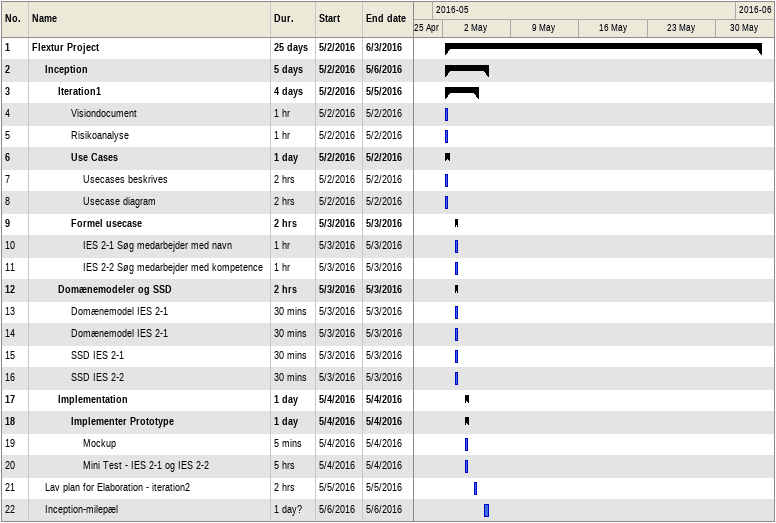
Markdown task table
| ID | Level | Task | Duration | Start | Finish |
|---|---|---|---|---|---|
| 1 | 1 | **Flextur Project** | 25d | 2016-05-02 | 2016-06-03 |
| 2 | 2 | **Inception** | 5d | 2016-05-02 | 2016-05-06 |
| 3 | 3 | **Iteration1** | 4d | 2016-05-02 | 2016-05-05 |
| 4 | 4 | Visiondocument | 1h | 2016-05-02 | 2016-05-02 |
| 5 | 4 | Risikoanalyse | 1h | 2016-05-02 | 2016-05-02 |
| 6 | 4 | **Use Cases** | 1d | 2016-05-02 | 2016-05-02 |
| 7 | 5 | Usecases beskrives | 2h | 2016-05-02 | 2016-05-02 |
| 8 | 5 | Usecase diagram | 2h | 2016-05-02 | 2016-05-02 |
| 9 | 4 | **Formel usecase** | 2h | 2016-05-03 | 2016-05-03 |
| 10 | 5 | IES 2-1 Søg medarbejder med navn | 1h | 2016-05-03 | 2016-05-03 |
| 11 | 5 | IES 2-2 Søg medarbejder med kompetence | 1h | 2016-05-03 | 2016-05-03 |
| 12 | 3 | **Domænemodeler og SSD** | 2h | 2016-05-03 | 2016-05-03 |
| 13 | 4 | Domænemodel IES 2-1 | 30min | 2016-05-03 | 2016-05-03 |
| 14 | 4 | Domænemodel IES 2-1 | 30min | 2016-05-03 | 2016-05-03 |
| 15 | 4 | SSD IES 2-1 | 30min | 2016-05-03 | 2016-05-03 |
| 16 | 4 | SSD IES 2-2 | 30min | 2016-05-03 | 2016-05-03 |
| 17 | 3 | **Implementation** | 1d | 2016-05-04 | 2016-05-04 |
| 18 | 4 | **Implementer Prototype** | 1d | 2016-05-04 | 2016-05-04 |
| 19 | 5 | Mockup | 5min | 2016-05-04 | 2016-05-04 |
| 20 | 5 | Mini Test - IES 2-1 og IES 2-2 | 5h | 2016-05-04 | 2016-05-04 |
| 21 | 2 | Lav plan for Elaboration - iteration2 | 2h | 2016-05-05 | 2016-05-05 |
| 22 | 2 | Inception-milepæl | 1d? | 2016-05-06 | 2016-05-06 |
